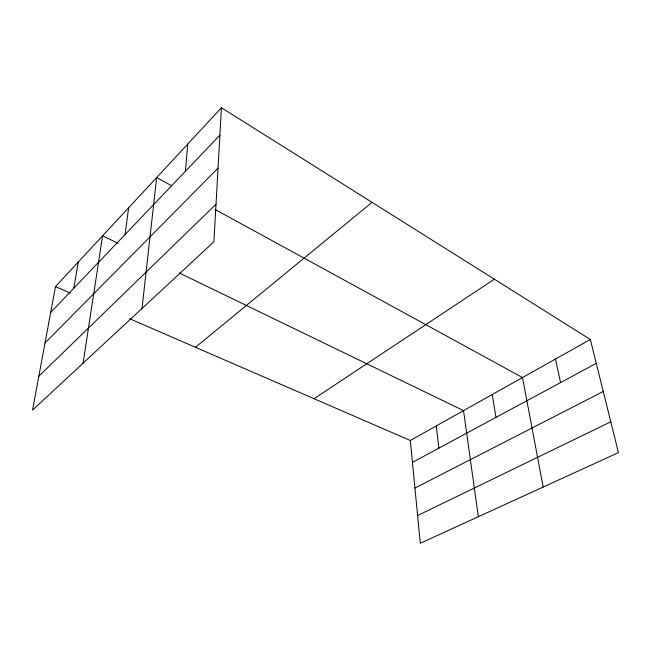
<?xml version="1.0" encoding="UTF-8"?>
<svg xmlns="http://www.w3.org/2000/svg" width="651" height="651" viewBox="0 0 651 651"><rect width="100%" height="100%" fill="white"/><g stroke="black" fill="none" stroke-linecap="round" stroke-linejoin="round"><path stroke-width="0.98" d="M221.43 107.732L213.91 241.741L32.55 410.097L55.506 286.595L221.43 107.732L590.343 339.488L618.45 452.616L420.294 543.268L410.317 440.483L129.549 318.705M185.413 171.294L187.757 144.026M142.016 308.476L156.655 177.552L171.669 185.763M125.082 234.498L128.654 207.734M83.092 363.177L102.589 235.833L117.929 243.262M73.807 288.198L78.266 262.06M50.713 312.399L219.883 135.18M45.017 343.004L218.044 168.104M38.857 376.18L216.01 204.259M195.446 347.292L372.038 202.347M314.026 398.721L494.369 279.198M410.317 440.483L590.343 339.488M412.441 462.381L596.267 363.348M414.939 488.063L603.257 391.487M417.608 515.543L610.793 421.807M55.506 286.595L70.275 292.999M179.285 272.972L463.536 410.626L478.33 516.715M214.985 209.435L522.517 377.539L543.17 487.054M555.458 359.059L560.568 382.585M492.246 394.522L495.981 417.381M436.26 425.925L438.872 448.148"/></g></svg>
